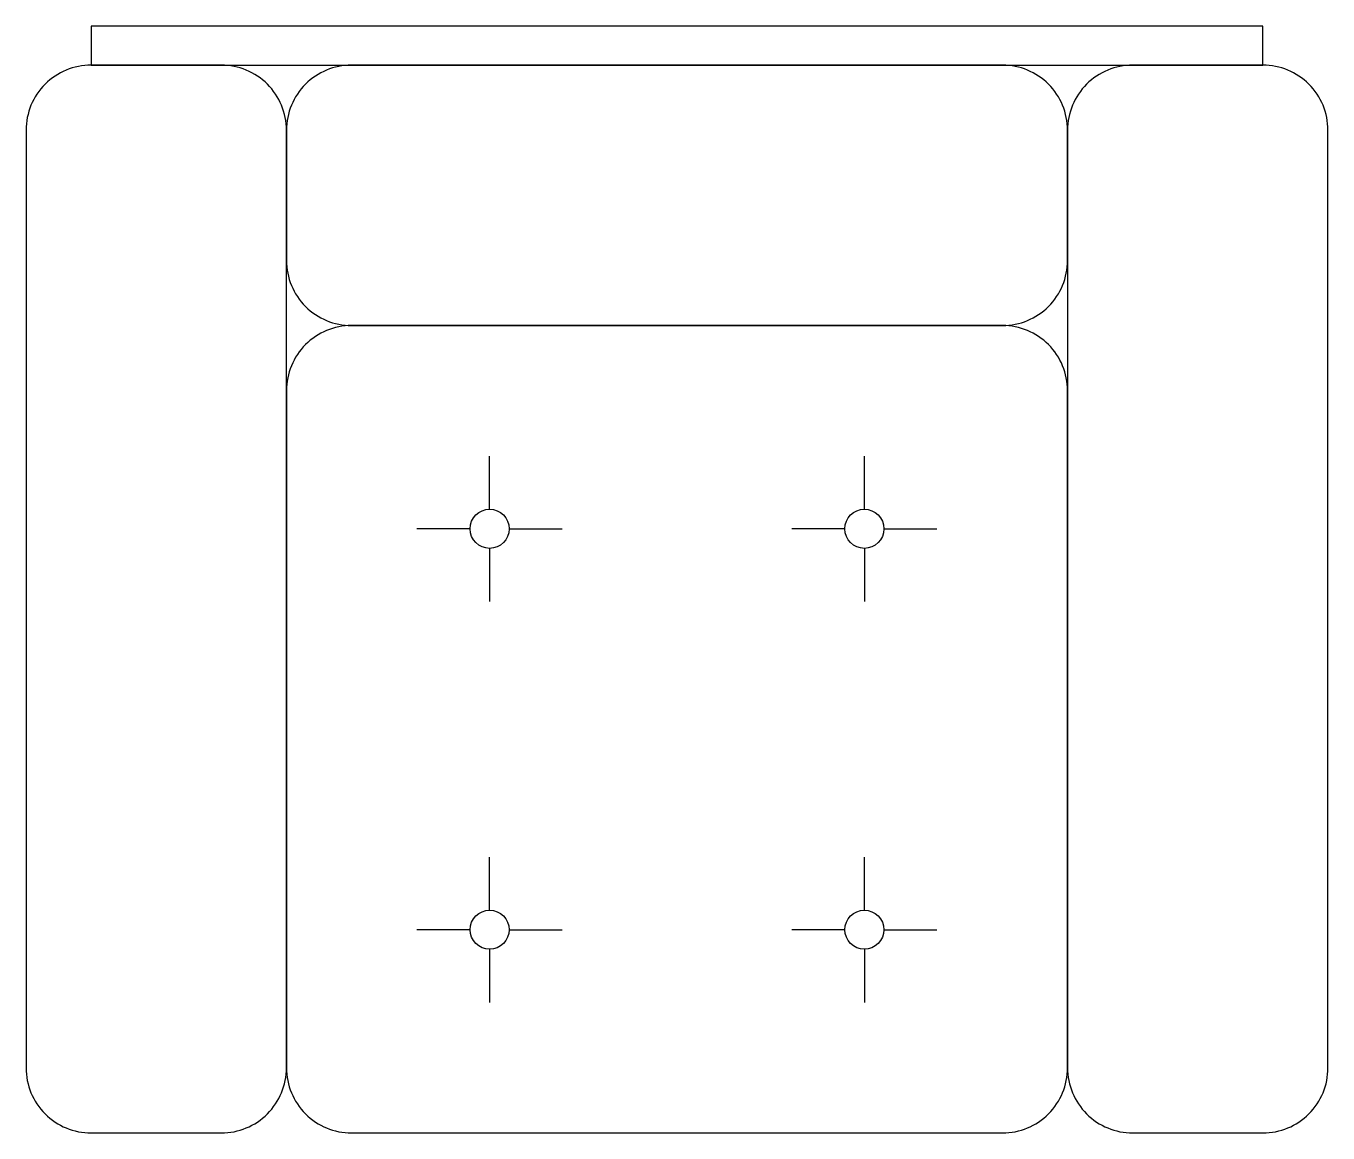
# Model space of a CAD drawing. Header units: millimetres. Extents: x -835.888 to -834.888, y 2723.288 to 2724.138.
import ezdxf

# ---------------------------------------------------------------- set-up
doc = ezdxf.new("R2010")
doc.units = ezdxf.units.MM
doc.header["$LTSCALE"] = 10
doc.layers.add('Móveis_sofás', color=2, linetype='Continuous')

msp = doc.modelspace()

# ---------------------------------------------------------------- linework, layer by layer
at = {"layer": 'Móveis_sofás', "color": 1}
for p, q in [((-835.53205, 2723.76679), (-835.53205, 2723.80756)), ((-835.24418, 2723.76679), (-835.24418, 2723.80756)), ((-835.54705, 2723.75179), (-835.58782, 2723.75179)), ((-835.51705, 2723.75179), (-835.47628, 2723.75179)), ((-835.25918, 2723.75179), (-835.29995, 2723.75179)), ((-835.22918, 2723.75179), (-835.18841, 2723.75179)), ((-835.53205, 2723.73679), (-835.53205, 2723.69602)), ((-835.24418, 2723.73679), (-835.24418, 2723.69602)), ((-835.53205, 2723.45893), (-835.53205, 2723.4997)), ((-835.24418, 2723.45893), (-835.24418, 2723.4997)), ((-835.54705, 2723.44393), (-835.58782, 2723.44393)), ((-835.51705, 2723.44393), (-835.47628, 2723.44393)), ((-835.25918, 2723.44393), (-835.29995, 2723.44393)), ((-835.22918, 2723.44393), (-835.18841, 2723.44393)), ((-835.53205, 2723.42893), (-835.53205, 2723.38815)), ((-835.24418, 2723.42893), (-835.24418, 2723.38815))]:
    msp.add_line(p, q, dxfattribs=at)
msp.add_lwpolyline([(-834.93811, 2724.13786), (-835.83811, 2724.13786), (-835.83811, 2724.10786), (-835.73811, 2724.10786), (-835.63811, 2724.10786), (-835.13811, 2724.10786), (-835.03811, 2724.10786), (-834.93811, 2724.10786)], close=True, dxfattribs=at)
at = {"layer": 'Móveis_sofás'}
for points in [[(-835.68811, 2723.33786), (-835.68811, 2723.90786), (-835.68811, 2724.05786, 0.414214), (-835.73811, 2724.10786), (-835.83811, 2724.10786, 0.414214), (-835.88811, 2724.05786), (-835.88811, 2723.33786, 0.414214), (-835.83811, 2723.28786), (-835.73811, 2723.28786, 0.414214)], [(-835.08811, 2723.95786), (-835.08811, 2724.05786, 0.414214), (-835.13811, 2724.10786), (-835.63811, 2724.10786, 0.414214), (-835.68811, 2724.05786), (-835.68811, 2723.95786, 0.414214), (-835.63811, 2723.90786), (-835.13811, 2723.90786, 0.414214)], [(-834.88811, 2723.33786), (-834.88811, 2724.05786, 0.414214), (-834.93811, 2724.10786), (-835.03811, 2724.10786, 0.414214), (-835.08811, 2724.05786), (-835.08811, 2723.33786, 0.414214), (-835.03811, 2723.28786), (-834.93811, 2723.28786, 0.414214)], [(-835.08811, 2723.33786), (-835.08811, 2723.85786, 0.414214), (-835.13811, 2723.90786), (-835.63811, 2723.90786, 0.414214), (-835.68811, 2723.85786), (-835.68811, 2723.33786, 0.414214), (-835.63811, 2723.28786), (-835.13811, 2723.28786, 0.414214)]]:
    msp.add_lwpolyline(points, format="xyb", close=True, dxfattribs=at)
at = {"layer": 'Móveis_sofás', "color": 1}
for centre in [(-835.53205, 2723.75179), (-835.24418, 2723.75179), (-835.53205, 2723.44393), (-835.24418, 2723.44393)]:
    msp.add_circle(centre, 0.015, dxfattribs=at)

doc.saveas('drawing.dxf')
